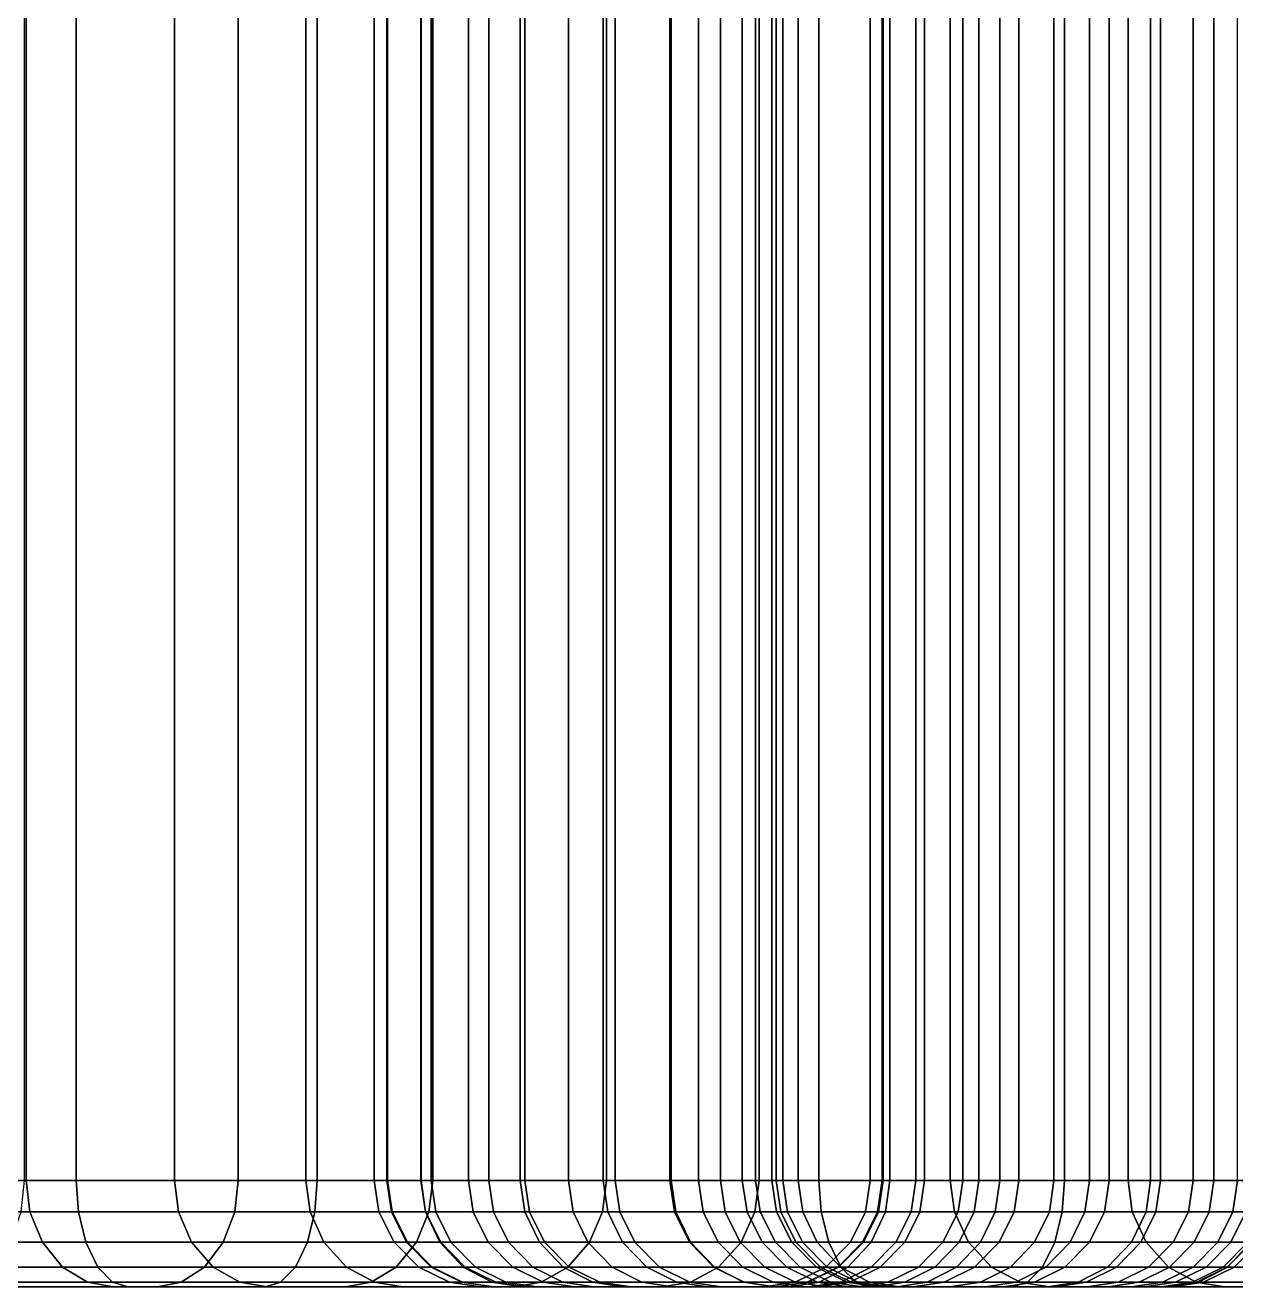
# Model space of a CAD drawing. Extents: x -0.34 to 0.34, y -0.85 to 0.85.
# Drawn here: x 0.13414 to 0.15123, y -0.84998 to -0.83216 of the extents above; entities that cross this region are included whole.
import ezdxf

# ---------------------------------------------------------------- set-up
doc = ezdxf.new("R2010")
doc.units = 0

msp = doc.modelspace()

# ---------------------------------------------------------------- linework, layer by layer
for points in [[(0.134855, -0.566475, 0.169791), (0.1245, -0.566475, 0.164123), (0.1245, -0.848475, 0.164123), (0.134855, -0.848475, 0.169791)], [(0.134125, -0.848475, -0.212168), (0.134125, -0.566475, -0.212168), (0.137146, -0.566475, -0.208934), (0.137146, -0.848475, -0.208934)], [(0.145344, -0.566475, 0.175712), (0.134855, -0.566475, 0.169791), (0.134855, -0.848475, 0.169791), (0.145344, -0.848475, 0.175712)], [(0.137146, -0.848475, -0.208934), (0.137146, -0.566475, -0.208934), (0.139891, -0.566475, -0.205392), (0.139891, -0.848475, -0.205392)], [(0.139891, -0.848475, -0.205392), (0.139891, -0.566475, -0.205392), (0.142346, -0.566475, -0.201498), (0.142346, -0.848475, -0.201498)], [(0.142346, -0.848475, -0.201498), (0.142346, -0.566475, -0.201498), (0.1445, -0.566475, -0.19721), (0.1445, -0.848475, -0.19721)], [(0.1445, -0.848475, -0.19721), (0.1445, -0.566475, -0.19721), (0.146346, -0.566475, -0.192495), (0.146346, -0.848475, -0.192495)], [(0.155848, -0.566475, 0.181766), (0.145344, -0.566475, 0.175712), (0.145344, -0.848475, 0.175712), (0.155848, -0.848475, 0.181766)], [(0.146068, -0.848475, -0.054086), (0.146068, -0.566475, -0.054086), (0.146238, -0.566475, -0.046083), (0.146238, -0.848475, -0.046083)], [(0.14625, -0.848475, -0.062293), (0.14625, -0.566475, -0.062293), (0.146068, -0.566475, -0.054086), (0.146068, -0.848475, -0.054086)], [(0.146238, -0.848475, -0.046083), (0.146238, -0.566475, -0.046083), (0.146833, -0.566475, -0.03821), (0.146833, -0.848475, -0.03821)], [(0.14671, -0.848475, -0.070778), (0.14671, -0.566475, -0.070778), (0.14625, -0.566475, -0.062293), (0.14625, -0.848475, -0.062293)], [(0.146346, -0.848475, -0.192495), (0.146346, -0.566475, -0.192495), (0.147896, -0.566475, -0.187366), (0.147896, -0.848475, -0.187366)], [(0.147373, -0.848475, -0.079614), (0.147373, -0.566475, -0.079614), (0.14671, -0.566475, -0.070778), (0.14671, -0.848475, -0.070778)], [(0.146833, -0.848475, -0.03821), (0.146833, -0.566475, -0.03821), (0.147601, -0.566475, -0.032352), (0.147601, -0.848475, -0.032352)], [(0.148167, -0.848475, -0.088877), (0.148167, -0.566475, -0.088877), (0.147373, -0.566475, -0.079614), (0.147373, -0.848475, -0.079614)], [(0.147601, -0.848475, -0.032352), (0.147601, -0.566475, -0.032352), (0.148661, -0.566475, -0.026538), (0.148661, -0.848475, -0.026538)], [(0.147896, -0.848475, -0.187366), (0.147896, -0.566475, -0.187366), (0.149164, -0.566475, -0.181847), (0.149164, -0.848475, -0.181847)], [(0.149443, -0.848475, -0.1036), (0.149443, -0.566475, -0.1036), (0.148167, -0.566475, -0.088877), (0.148167, -0.848475, -0.088877)], [(0.148661, -0.848475, -0.026538), (0.148661, -0.566475, -0.026538), (0.150027, -0.566475, -0.020778), (0.150027, -0.848475, -0.020778)], [(0.149164, -0.848475, -0.181847), (0.149164, -0.566475, -0.181847), (0.150167, -0.566475, -0.17596), (0.150167, -0.848475, -0.17596)], [(0.150625, -0.848475, -0.118918), (0.150625, -0.566475, -0.118918), (0.149443, -0.566475, -0.1036), (0.149443, -0.848475, -0.1036)], [(0.150027, -0.848475, -0.020778), (0.150027, -0.566475, -0.020778), (0.151708, -0.566475, -0.015085), (0.151708, -0.848475, -0.015085)], [(0.150167, -0.848475, -0.17596), (0.150167, -0.566475, -0.17596), (0.150919, -0.566475, -0.169729), (0.150919, -0.848475, -0.169729)], [(0.151253, -0.848475, -0.129198), (0.151253, -0.566475, -0.129198), (0.150625, -0.566475, -0.118918), (0.150625, -0.848475, -0.118918)], [(0.150919, -0.848475, -0.169729), (0.150919, -0.566475, -0.169729), (0.151438, -0.566475, -0.163179), (0.151438, -0.848475, -0.163179)], [(0.138257, -0.848475, 0.163672), (0.127805, -0.848475, 0.157952), (0.127805, -0.825475, 0.157952), (0.138257, -0.825475, 0.163672)], [(0.131811, -0.825475, -0.204392), (0.131811, -0.848475, -0.204392), (0.13415, -0.848475, -0.201373), (0.13415, -0.825475, -0.201373)], [(0.13415, -0.825475, -0.201373), (0.13415, -0.848475, -0.201373), (0.136243, -0.848475, -0.198052), (0.136243, -0.825475, -0.198052)], [(0.136243, -0.825475, -0.198052), (0.136243, -0.848475, -0.198052), (0.1381, -0.848475, -0.194356), (0.1381, -0.825475, -0.194356)], [(0.1381, -0.825475, -0.194356), (0.1381, -0.848475, -0.194356), (0.139726, -0.848475, -0.190203), (0.139726, -0.825475, -0.190203)], [(0.148812, -0.848475, 0.169632), (0.138257, -0.848475, 0.163672), (0.138257, -0.825475, 0.163672), (0.148812, -0.825475, 0.169632)], [(0.139254, -0.825475, -0.06256), (0.139254, -0.848475, -0.06256), (0.139066, -0.848475, -0.05409), (0.139066, -0.825475, -0.05409)], [(0.139066, -0.825475, -0.05409), (0.139066, -0.848475, -0.05409), (0.139243, -0.848475, -0.045745), (0.139243, -0.825475, -0.045745)], [(0.139243, -0.825475, -0.045745), (0.139243, -0.848475, -0.045745), (0.139868, -0.848475, -0.037491), (0.139868, -0.825475, -0.037491)], [(0.139724, -0.825475, -0.071229), (0.139724, -0.848475, -0.071229), (0.139254, -0.848475, -0.06256), (0.139254, -0.825475, -0.06256)], [(0.140396, -0.825475, -0.080175), (0.140396, -0.848475, -0.080175), (0.139724, -0.848475, -0.071229), (0.139724, -0.825475, -0.071229)], [(0.139726, -0.825475, -0.190203), (0.139726, -0.848475, -0.190203), (0.141127, -0.848475, -0.185568), (0.141127, -0.825475, -0.185568)], [(0.139868, -0.825475, -0.037491), (0.139868, -0.848475, -0.037491), (0.140683, -0.848475, -0.031269), (0.140683, -0.825475, -0.031269)], [(0.141192, -0.825475, -0.089477), (0.141192, -0.848475, -0.089477), (0.140396, -0.848475, -0.080175), (0.140396, -0.825475, -0.080175)], [(0.140683, -0.825475, -0.031269), (0.140683, -0.848475, -0.031269), (0.141808, -0.848475, -0.025102), (0.141808, -0.825475, -0.025102)], [(0.141127, -0.825475, -0.185568), (0.141127, -0.848475, -0.185568), (0.142297, -0.848475, -0.180474), (0.142297, -0.825475, -0.180474)], [(0.142466, -0.825475, -0.104172), (0.142466, -0.848475, -0.104172), (0.141192, -0.848475, -0.089477), (0.141192, -0.825475, -0.089477)], [(0.141808, -0.825475, -0.025102), (0.141808, -0.848475, -0.025102), (0.143259, -0.848475, -0.018978), (0.143259, -0.825475, -0.018978)], [(0.142297, -0.825475, -0.180474), (0.142297, -0.848475, -0.180474), (0.143238, -0.848475, -0.174952), (0.143238, -0.825475, -0.174952)], [(0.143641, -0.825475, -0.119401), (0.143641, -0.848475, -0.119401), (0.142466, -0.848475, -0.104172), (0.142466, -0.825475, -0.104172)], [(0.143238, -0.825475, -0.174952), (0.143238, -0.848475, -0.174952), (0.143952, -0.848475, -0.169033), (0.143952, -0.825475, -0.169033)], [(0.143259, -0.825475, -0.018978), (0.143259, -0.848475, -0.018978), (0.145051, -0.848475, -0.012912), (0.145051, -0.825475, -0.012912)], [(0.144262, -0.825475, -0.129557), (0.144262, -0.848475, -0.129557), (0.143641, -0.848475, -0.119401), (0.143641, -0.825475, -0.119401)], [(0.143952, -0.825475, -0.169033), (0.143952, -0.848475, -0.169033), (0.14445, -0.848475, -0.16275), (0.14445, -0.825475, -0.16275)], [(0.14468, -0.825475, -0.139549), (0.14468, -0.848475, -0.139549), (0.144262, -0.848475, -0.129557), (0.144262, -0.825475, -0.129557)], [(0.14445, -0.825475, -0.16275), (0.14445, -0.848475, -0.16275), (0.144739, -0.848475, -0.156131), (0.144739, -0.825475, -0.156131)], [(0.144833, -0.825475, -0.149218), (0.144833, -0.848475, -0.149218), (0.14468, -0.848475, -0.139549), (0.14468, -0.825475, -0.139549)], [(0.144739, -0.825475, -0.156131), (0.144739, -0.848475, -0.156131), (0.144833, -0.848475, -0.149218), (0.144833, -0.825475, -0.149218)], [(0.145051, -0.825475, -0.012912), (0.145051, -0.848475, -0.012912), (0.147196, -0.848475, -0.006918), (0.147196, -0.825475, -0.006918)], [(0.147196, -0.825475, -0.006918), (0.147196, -0.848475, -0.006918), (0.149708, -0.848475, -0.001012), (0.149708, -0.825475, -0.001012)], [(0.159359, -0.848475, 0.17571), (0.148812, -0.848475, 0.169632), (0.148812, -0.825475, 0.169632), (0.159359, -0.825475, 0.17571)], [(0.149708, -0.825475, -0.001012), (0.149708, -0.848475, -0.001012), (0.152599, -0.848475, 0.004792), (0.152599, -0.825475, 0.004792)], [(0.1245, -0.848475, 0.164123), (0.124531, -0.848916, 0.164065), (0.134888, -0.848916, 0.169733), (0.134855, -0.848475, 0.169791)], [(0.127774, -0.848916, 0.158011), (0.127805, -0.848475, 0.157952), (0.138257, -0.848475, 0.163672), (0.138224, -0.848916, 0.16373)], [(0.134204, -0.848916, -0.201411), (0.13415, -0.848475, -0.201373), (0.131811, -0.848475, -0.204392), (0.131861, -0.848916, -0.204435)], [(0.137146, -0.848475, -0.208934), (0.137096, -0.848916, -0.208891), (0.134079, -0.848916, -0.212121), (0.134125, -0.848475, -0.212168)], [(0.136301, -0.848916, -0.198085), (0.136243, -0.848475, -0.198052), (0.13415, -0.848475, -0.201373), (0.134204, -0.848916, -0.201411)], [(0.134855, -0.848475, 0.169791), (0.134888, -0.848916, 0.169733), (0.145377, -0.848916, 0.175654), (0.145344, -0.848475, 0.175712)], [(0.13816, -0.848916, -0.194383), (0.1381, -0.848475, -0.194356), (0.136243, -0.848475, -0.198052), (0.136301, -0.848916, -0.198085)], [(0.139891, -0.848475, -0.205392), (0.139836, -0.848916, -0.205354), (0.137096, -0.848916, -0.208891), (0.137146, -0.848475, -0.208934)], [(0.139789, -0.848916, -0.190225), (0.139726, -0.848475, -0.190203), (0.1381, -0.848475, -0.194356), (0.13816, -0.848916, -0.194383)], [(0.138224, -0.848916, 0.16373), (0.138257, -0.848475, 0.163672), (0.148812, -0.848475, 0.169632), (0.148779, -0.848916, 0.169689)], [(0.139132, -0.848916, -0.05409), (0.139066, -0.848475, -0.05409), (0.139254, -0.848475, -0.06256), (0.13932, -0.848916, -0.062558)], [(0.139309, -0.848916, -0.045748), (0.139243, -0.848475, -0.045745), (0.139066, -0.848475, -0.05409), (0.139132, -0.848916, -0.05409)], [(0.139934, -0.848916, -0.037497), (0.139868, -0.848475, -0.037491), (0.139243, -0.848475, -0.045745), (0.139309, -0.848916, -0.045748)], [(0.13932, -0.848916, -0.062558), (0.139254, -0.848475, -0.06256), (0.139724, -0.848475, -0.071229), (0.13979, -0.848916, -0.071225)], [(0.13979, -0.848916, -0.071225), (0.139724, -0.848475, -0.071229), (0.140396, -0.848475, -0.080175), (0.140462, -0.848916, -0.08017)], [(0.141191, -0.848916, -0.185585), (0.141127, -0.848475, -0.185568), (0.139726, -0.848475, -0.190203), (0.139789, -0.848916, -0.190225)], [(0.142346, -0.848475, -0.201498), (0.142288, -0.848916, -0.201466), (0.139836, -0.848916, -0.205354), (0.139891, -0.848475, -0.205392)], [(0.140748, -0.848916, -0.031279), (0.140683, -0.848475, -0.031269), (0.139868, -0.848475, -0.037491), (0.139934, -0.848916, -0.037497)], [(0.140462, -0.848916, -0.08017), (0.140396, -0.848475, -0.080175), (0.141192, -0.848475, -0.089477), (0.141258, -0.848916, -0.089472)], [(0.141873, -0.848916, -0.025115), (0.141808, -0.848475, -0.025102), (0.140683, -0.848475, -0.031269), (0.140748, -0.848916, -0.031279)], [(0.142362, -0.848916, -0.180487), (0.142297, -0.848475, -0.180474), (0.141127, -0.848475, -0.185568), (0.141191, -0.848916, -0.185585)], [(0.141258, -0.848916, -0.089472), (0.141192, -0.848475, -0.089477), (0.142466, -0.848475, -0.104172), (0.142532, -0.848916, -0.104167)], [(0.143323, -0.848916, -0.018995), (0.143259, -0.848475, -0.018978), (0.141808, -0.848475, -0.025102), (0.141873, -0.848916, -0.025115)], [(0.1445, -0.848475, -0.19721), (0.144439, -0.848916, -0.197183), (0.142288, -0.848916, -0.201466), (0.142346, -0.848475, -0.201498)], [(0.143303, -0.848916, -0.174961), (0.143238, -0.848475, -0.174952), (0.142297, -0.848475, -0.180474), (0.142362, -0.848916, -0.180487)], [(0.142532, -0.848916, -0.104167), (0.142466, -0.848475, -0.104172), (0.143641, -0.848475, -0.119401), (0.143707, -0.848916, -0.119396)], [(0.144018, -0.848916, -0.16904), (0.143952, -0.848475, -0.169033), (0.143238, -0.848475, -0.174952), (0.143303, -0.848916, -0.174961)], [(0.145114, -0.848916, -0.012933), (0.145051, -0.848475, -0.012912), (0.143259, -0.848475, -0.018978), (0.143323, -0.848916, -0.018995)], [(0.143707, -0.848916, -0.119396), (0.143641, -0.848475, -0.119401), (0.144262, -0.848475, -0.129557), (0.144328, -0.848916, -0.129554)], [(0.144516, -0.848916, -0.162754), (0.14445, -0.848475, -0.16275), (0.143952, -0.848475, -0.169033), (0.144018, -0.848916, -0.16904)], [(0.144328, -0.848916, -0.129554), (0.144262, -0.848475, -0.129557), (0.14468, -0.848475, -0.139549), (0.144746, -0.848916, -0.139547)], [(0.146346, -0.848475, -0.192495), (0.146284, -0.848916, -0.192473), (0.144439, -0.848916, -0.197183), (0.1445, -0.848475, -0.19721)], [(0.144805, -0.848916, -0.156133), (0.144739, -0.848475, -0.156131), (0.14445, -0.848475, -0.16275), (0.144516, -0.848916, -0.162754)], [(0.144746, -0.848916, -0.139547), (0.14468, -0.848475, -0.139549), (0.144833, -0.848475, -0.149218), (0.144899, -0.848916, -0.149218)], [(0.144899, -0.848916, -0.149218), (0.144833, -0.848475, -0.149218), (0.144739, -0.848475, -0.156131), (0.144805, -0.848916, -0.156133)], [(0.147258, -0.848916, -0.006943), (0.147196, -0.848475, -0.006918), (0.145051, -0.848475, -0.012912), (0.145114, -0.848916, -0.012933)], [(0.145344, -0.848475, 0.175712), (0.145377, -0.848916, 0.175654), (0.155881, -0.848916, 0.181709), (0.155848, -0.848475, 0.181766)], [(0.146238, -0.848475, -0.046083), (0.146172, -0.848916, -0.04608), (0.146002, -0.848916, -0.054086), (0.146068, -0.848475, -0.054086)], [(0.146068, -0.848475, -0.054086), (0.146002, -0.848916, -0.054086), (0.146184, -0.848916, -0.062296), (0.14625, -0.848475, -0.062293)], [(0.146833, -0.848475, -0.03821), (0.146767, -0.848916, -0.038203), (0.146172, -0.848916, -0.04608), (0.146238, -0.848475, -0.046083)], [(0.14625, -0.848475, -0.062293), (0.146184, -0.848916, -0.062296), (0.146644, -0.848916, -0.070782), (0.14671, -0.848475, -0.070778)], [(0.147896, -0.848475, -0.187366), (0.147832, -0.848916, -0.187349), (0.146284, -0.848916, -0.192473), (0.146346, -0.848475, -0.192495)], [(0.14671, -0.848475, -0.070778), (0.146644, -0.848916, -0.070782), (0.147307, -0.848916, -0.07962), (0.147373, -0.848475, -0.079614)], [(0.147601, -0.848475, -0.032352), (0.147535, -0.848916, -0.032342), (0.146767, -0.848916, -0.038203), (0.146833, -0.848475, -0.03821)], [(0.149768, -0.848916, -0.001039), (0.149708, -0.848475, -0.001012), (0.147196, -0.848475, -0.006918), (0.147258, -0.848916, -0.006943)], [(0.147373, -0.848475, -0.079614), (0.147307, -0.848916, -0.07962), (0.148101, -0.848916, -0.088882), (0.148167, -0.848475, -0.088877)], [(0.148661, -0.848475, -0.026538), (0.148597, -0.848916, -0.026524), (0.147535, -0.848916, -0.032342), (0.147601, -0.848475, -0.032352)], [(0.149164, -0.848475, -0.181847), (0.149099, -0.848916, -0.181834), (0.147832, -0.848916, -0.187349), (0.147896, -0.848475, -0.187366)], [(0.148167, -0.848475, -0.088877), (0.148101, -0.848916, -0.088882), (0.149377, -0.848916, -0.103606), (0.149443, -0.848475, -0.1036)], [(0.150027, -0.848475, -0.020778), (0.149963, -0.848916, -0.020761), (0.148597, -0.848916, -0.026524), (0.148661, -0.848475, -0.026538)], [(0.148779, -0.848916, 0.169689), (0.148812, -0.848475, 0.169632), (0.159359, -0.848475, 0.17571), (0.159325, -0.848916, 0.175767)], [(0.150167, -0.848475, -0.17596), (0.150101, -0.848916, -0.17595), (0.149099, -0.848916, -0.181834), (0.149164, -0.848475, -0.181847)], [(0.149443, -0.848475, -0.1036), (0.149377, -0.848916, -0.103606), (0.150559, -0.848916, -0.118923), (0.150625, -0.848475, -0.118918)], [(0.152657, -0.848916, 0.004761), (0.152599, -0.848475, 0.004792), (0.149708, -0.848475, -0.001012), (0.149768, -0.848916, -0.001039)], [(0.151708, -0.848475, -0.015085), (0.151645, -0.848916, -0.015064), (0.149963, -0.848916, -0.020761), (0.150027, -0.848475, -0.020778)], [(0.150919, -0.848475, -0.169729), (0.150853, -0.848916, -0.169723), (0.150101, -0.848916, -0.17595), (0.150167, -0.848475, -0.17596)], [(0.150625, -0.848475, -0.118918), (0.150559, -0.848916, -0.118923), (0.151187, -0.848916, -0.129201), (0.151253, -0.848475, -0.129198)], [(0.151438, -0.848475, -0.163179), (0.151371, -0.848916, -0.163175), (0.150853, -0.848916, -0.169723), (0.150919, -0.848475, -0.169729)], [(0.151253, -0.848475, -0.129198), (0.151187, -0.848916, -0.129201), (0.151611, -0.848916, -0.139349), (0.151677, -0.848475, -0.139347)], [(0.124531, -0.848916, 0.164065), (0.124632, -0.849347, 0.163877), (0.134991, -0.849347, 0.169547), (0.134888, -0.848916, 0.169733)], [(0.127673, -0.849347, 0.158199), (0.127774, -0.848916, 0.158011), (0.138224, -0.848916, 0.16373), (0.138121, -0.849347, 0.163917)], [(0.134379, -0.849347, -0.201533), (0.134204, -0.848916, -0.201411), (0.131861, -0.848916, -0.204435), (0.132024, -0.849347, -0.204573)], [(0.137096, -0.848916, -0.208891), (0.136934, -0.849347, -0.208753), (0.13393, -0.849347, -0.211968), (0.134079, -0.848916, -0.212121)], [(0.136487, -0.849347, -0.19819), (0.136301, -0.848916, -0.198085), (0.134204, -0.848916, -0.201411), (0.134379, -0.849347, -0.201533)], [(0.134888, -0.848916, 0.169733), (0.134991, -0.849347, 0.169547), (0.145482, -0.849347, 0.175469), (0.145377, -0.848916, 0.175654)], [(0.138355, -0.849347, -0.19447), (0.13816, -0.848916, -0.194383), (0.136301, -0.848916, -0.198085), (0.136487, -0.849347, -0.19819)], [(0.139836, -0.848916, -0.205354), (0.139662, -0.849347, -0.205232), (0.136934, -0.849347, -0.208753), (0.137096, -0.848916, -0.208891)], [(0.138121, -0.849347, 0.163917), (0.138224, -0.848916, 0.16373), (0.148779, -0.848916, 0.169689), (0.148674, -0.849347, 0.169874)], [(0.13999, -0.849347, -0.190294), (0.139789, -0.848916, -0.190225), (0.13816, -0.848916, -0.194383), (0.138355, -0.849347, -0.19447)], [(0.139346, -0.849347, -0.05409), (0.139132, -0.848916, -0.05409), (0.13932, -0.848916, -0.062558), (0.139533, -0.849347, -0.06255)], [(0.139522, -0.849347, -0.045758), (0.139309, -0.848916, -0.045748), (0.139132, -0.848916, -0.05409), (0.139346, -0.849347, -0.05409)], [(0.140146, -0.849347, -0.037519), (0.139934, -0.848916, -0.037497), (0.139309, -0.848916, -0.045748), (0.139522, -0.849347, -0.045758)], [(0.139533, -0.849347, -0.06255), (0.13932, -0.848916, -0.062558), (0.13979, -0.848916, -0.071225), (0.140003, -0.849347, -0.071211)], [(0.142288, -0.848916, -0.201466), (0.142102, -0.849347, -0.201361), (0.139662, -0.849347, -0.205232), (0.139836, -0.848916, -0.205354)], [(0.141397, -0.849347, -0.18564), (0.141191, -0.848916, -0.185585), (0.139789, -0.848916, -0.190225), (0.13999, -0.849347, -0.190294)], [(0.140003, -0.849347, -0.071211), (0.13979, -0.848916, -0.071225), (0.140462, -0.848916, -0.08017), (0.140674, -0.849347, -0.080153)], [(0.140959, -0.849347, -0.031312), (0.140748, -0.848916, -0.031279), (0.139934, -0.848916, -0.037497), (0.140146, -0.849347, -0.037519)], [(0.140674, -0.849347, -0.080153), (0.140462, -0.848916, -0.08017), (0.141258, -0.848916, -0.089472), (0.141471, -0.849347, -0.089453)], [(0.142081, -0.849347, -0.025159), (0.141873, -0.848916, -0.025115), (0.140748, -0.848916, -0.031279), (0.140959, -0.849347, -0.031312)], [(0.142571, -0.849347, -0.180529), (0.142362, -0.848916, -0.180487), (0.141191, -0.848916, -0.185585), (0.141397, -0.849347, -0.18564)], [(0.141471, -0.849347, -0.089453), (0.141258, -0.848916, -0.089472), (0.142532, -0.848916, -0.104167), (0.142744, -0.849347, -0.104149)], [(0.143529, -0.849347, -0.01905), (0.143323, -0.848916, -0.018995), (0.141873, -0.848916, -0.025115), (0.142081, -0.849347, -0.025159)], [(0.144439, -0.848916, -0.197183), (0.144245, -0.849347, -0.197096), (0.142102, -0.849347, -0.201361), (0.142288, -0.848916, -0.201466)], [(0.143514, -0.849347, -0.174992), (0.143303, -0.848916, -0.174961), (0.142362, -0.848916, -0.180487), (0.142571, -0.849347, -0.180529)], [(0.142744, -0.849347, -0.104149), (0.142532, -0.848916, -0.104167), (0.143707, -0.848916, -0.119396), (0.14392, -0.849347, -0.119382)], [(0.14423, -0.849347, -0.169061), (0.144018, -0.848916, -0.16904), (0.143303, -0.848916, -0.174961), (0.143514, -0.849347, -0.174992)], [(0.145317, -0.849347, -0.012999), (0.145114, -0.848916, -0.012933), (0.143323, -0.848916, -0.018995), (0.143529, -0.849347, -0.01905)], [(0.14392, -0.849347, -0.119382), (0.143707, -0.848916, -0.119396), (0.144328, -0.848916, -0.129554), (0.144541, -0.849347, -0.129543)], [(0.144728, -0.849347, -0.162767), (0.144516, -0.848916, -0.162754), (0.144018, -0.848916, -0.16904), (0.14423, -0.849347, -0.169061)], [(0.146284, -0.848916, -0.192473), (0.146082, -0.849347, -0.192404), (0.144245, -0.849347, -0.197096), (0.144439, -0.848916, -0.197183)], [(0.144541, -0.849347, -0.129543), (0.144328, -0.848916, -0.129554), (0.144746, -0.848916, -0.139547), (0.144959, -0.849347, -0.139541)], [(0.145018, -0.849347, -0.156139), (0.144805, -0.848916, -0.156133), (0.144516, -0.848916, -0.162754), (0.144728, -0.849347, -0.162767)], [(0.144959, -0.849347, -0.139541), (0.144746, -0.848916, -0.139547), (0.144899, -0.848916, -0.149218), (0.145112, -0.849347, -0.149218)], [(0.145112, -0.849347, -0.149218), (0.144899, -0.848916, -0.149218), (0.144805, -0.848916, -0.156133), (0.145018, -0.849347, -0.156139)], [(0.147457, -0.849347, -0.00702), (0.147258, -0.848916, -0.006943), (0.145114, -0.848916, -0.012933), (0.145317, -0.849347, -0.012999)], [(0.145377, -0.848916, 0.175654), (0.145482, -0.849347, 0.175469), (0.155988, -0.849347, 0.181524), (0.155881, -0.848916, 0.181709)], [(0.146172, -0.848916, -0.04608), (0.145959, -0.849347, -0.04607), (0.145789, -0.849347, -0.054087), (0.146002, -0.848916, -0.054086)], [(0.146002, -0.848916, -0.054086), (0.145789, -0.849347, -0.054087), (0.145971, -0.849347, -0.062304), (0.146184, -0.848916, -0.062296)], [(0.146767, -0.848916, -0.038203), (0.146555, -0.849347, -0.038181), (0.145959, -0.849347, -0.04607), (0.146172, -0.848916, -0.04608)], [(0.146184, -0.848916, -0.062296), (0.145971, -0.849347, -0.062304), (0.146431, -0.849347, -0.070796), (0.146644, -0.848916, -0.070782)], [(0.147832, -0.848916, -0.187349), (0.147626, -0.849347, -0.187294), (0.146082, -0.849347, -0.192404), (0.146284, -0.848916, -0.192473)], [(0.146644, -0.848916, -0.070782), (0.146431, -0.849347, -0.070796), (0.147095, -0.849347, -0.079637), (0.147307, -0.848916, -0.07962)], [(0.147535, -0.848916, -0.032342), (0.147325, -0.849347, -0.032309), (0.146555, -0.849347, -0.038181), (0.146767, -0.848916, -0.038203)], [(0.147307, -0.848916, -0.07962), (0.147095, -0.849347, -0.079637), (0.147888, -0.849347, -0.0889), (0.148101, -0.848916, -0.088882)], [(0.149962, -0.849347, -0.001129), (0.149768, -0.848916, -0.001039), (0.147258, -0.848916, -0.006943), (0.147457, -0.849347, -0.00702)], [(0.148597, -0.848916, -0.026524), (0.148388, -0.849347, -0.026481), (0.147325, -0.849347, -0.032309), (0.147535, -0.848916, -0.032342)], [(0.149099, -0.848916, -0.181834), (0.14889, -0.849347, -0.181792), (0.147626, -0.849347, -0.187294), (0.147832, -0.848916, -0.187349)], [(0.148101, -0.848916, -0.088882), (0.147888, -0.849347, -0.0889), (0.149164, -0.849347, -0.103623), (0.149377, -0.848916, -0.103606)], [(0.149963, -0.848916, -0.020761), (0.149757, -0.849347, -0.020706), (0.148388, -0.849347, -0.026481), (0.148597, -0.848916, -0.026524)], [(0.148674, -0.849347, 0.169874), (0.148779, -0.848916, 0.169689), (0.159325, -0.848916, 0.175767), (0.159218, -0.849347, 0.175952)], [(0.150101, -0.848916, -0.17595), (0.14989, -0.849347, -0.17592), (0.14889, -0.849347, -0.181792), (0.149099, -0.848916, -0.181834)], [(0.149377, -0.848916, -0.103606), (0.149164, -0.849347, -0.103623), (0.150346, -0.849347, -0.118937), (0.150559, -0.848916, -0.118923)], [(0.151645, -0.848916, -0.015064), (0.151443, -0.849347, -0.014998), (0.149757, -0.849347, -0.020706), (0.149963, -0.848916, -0.020761)], [(0.152845, -0.849347, 0.00466), (0.152657, -0.848916, 0.004761), (0.149768, -0.848916, -0.001039), (0.149962, -0.849347, -0.001129)], [(0.150853, -0.848916, -0.169723), (0.150641, -0.849347, -0.169702), (0.14989, -0.849347, -0.17592), (0.150101, -0.848916, -0.17595)], [(0.150559, -0.848916, -0.118923), (0.150346, -0.849347, -0.118937), (0.150974, -0.849347, -0.129212), (0.151187, -0.848916, -0.129201)], [(0.151371, -0.848916, -0.163175), (0.151159, -0.849347, -0.163162), (0.150641, -0.849347, -0.169702), (0.150853, -0.848916, -0.169723)], [(0.151187, -0.848916, -0.129201), (0.150974, -0.849347, -0.129212), (0.151398, -0.849347, -0.139355), (0.151611, -0.848916, -0.139349)], [(0.151671, -0.848916, -0.156329), (0.151458, -0.849347, -0.156323), (0.151159, -0.849347, -0.163162), (0.151371, -0.848916, -0.163175)], [(0.124632, -0.849347, 0.163877), (0.124797, -0.849696, 0.16357), (0.135161, -0.849696, 0.169242), (0.134991, -0.849347, 0.169547)], [(0.127508, -0.849696, 0.158506), (0.127673, -0.849347, 0.158199), (0.138121, -0.849347, 0.163917), (0.137951, -0.849696, 0.164222)], [(0.134665, -0.849696, -0.201733), (0.134379, -0.849347, -0.201533), (0.132024, -0.849347, -0.204573), (0.13229, -0.849696, -0.2048)], [(0.136934, -0.849347, -0.208753), (0.136668, -0.849696, -0.208527), (0.133687, -0.849696, -0.211717), (0.13393, -0.849347, -0.211968)], [(0.136791, -0.849696, -0.198362), (0.136487, -0.849347, -0.19819), (0.134379, -0.849347, -0.201533), (0.134665, -0.849696, -0.201733)], [(0.134991, -0.849347, 0.169547), (0.135161, -0.849696, 0.169242), (0.145655, -0.849696, 0.175166), (0.145482, -0.849347, 0.175469)], [(0.138674, -0.849696, -0.194613), (0.138355, -0.849347, -0.19447), (0.136487, -0.849347, -0.19819), (0.136791, -0.849696, -0.198362)], [(0.139662, -0.849347, -0.205232), (0.139375, -0.849696, -0.205031), (0.136668, -0.849696, -0.208527), (0.136934, -0.849347, -0.208753)], [(0.137951, -0.849696, 0.164222), (0.138121, -0.849347, 0.163917), (0.148674, -0.849347, 0.169874), (0.148501, -0.849696, 0.170177)], [(0.140321, -0.849696, -0.190409), (0.13999, -0.849347, -0.190294), (0.138355, -0.849347, -0.19447), (0.138674, -0.849696, -0.194613)], [(0.139695, -0.849696, -0.05409), (0.139346, -0.849347, -0.05409), (0.139533, -0.849347, -0.06255), (0.139882, -0.849696, -0.062536)], [(0.139871, -0.849696, -0.045775), (0.139522, -0.849347, -0.045758), (0.139346, -0.849347, -0.05409), (0.139695, -0.849696, -0.05409)], [(0.142102, -0.849347, -0.201361), (0.141798, -0.849696, -0.201189), (0.139375, -0.849696, -0.205031), (0.139662, -0.849347, -0.205232)], [(0.140493, -0.849696, -0.037555), (0.140146, -0.849347, -0.037519), (0.139522, -0.849347, -0.045758), (0.139871, -0.849696, -0.045775)], [(0.139882, -0.849696, -0.062536), (0.139533, -0.849347, -0.06255), (0.140003, -0.849347, -0.071211), (0.140351, -0.849696, -0.071189)], [(0.141734, -0.849696, -0.185729), (0.141397, -0.849347, -0.18564), (0.13999, -0.849347, -0.190294), (0.140321, -0.849696, -0.190409)], [(0.140351, -0.849696, -0.071189), (0.140003, -0.849347, -0.071211), (0.140674, -0.849347, -0.080153), (0.141022, -0.849696, -0.080125)], [(0.141304, -0.849696, -0.031366), (0.140959, -0.849347, -0.031312), (0.140146, -0.849347, -0.037519), (0.140493, -0.849696, -0.037555)], [(0.141022, -0.849696, -0.080125), (0.140674, -0.849347, -0.080153), (0.141471, -0.849347, -0.089453), (0.141819, -0.849696, -0.089423)], [(0.142423, -0.849696, -0.025231), (0.142081, -0.849347, -0.025159), (0.140959, -0.849347, -0.031312), (0.141304, -0.849696, -0.031366)], [(0.142913, -0.849696, -0.180597), (0.142571, -0.849347, -0.180529), (0.141397, -0.849347, -0.18564), (0.141734, -0.849696, -0.185729)], [(0.141819, -0.849696, -0.089423), (0.141471, -0.849347, -0.089453), (0.142744, -0.849347, -0.104149), (0.143092, -0.849696, -0.104121)], [(0.144245, -0.849347, -0.197096), (0.143926, -0.849696, -0.196954), (0.141798, -0.849696, -0.201189), (0.142102, -0.849347, -0.201361)], [(0.143867, -0.849696, -0.01914), (0.143529, -0.849347, -0.01905), (0.142081, -0.849347, -0.025159), (0.142423, -0.849696, -0.025231)], [(0.14386, -0.849696, -0.175042), (0.143514, -0.849347, -0.174992), (0.142571, -0.849347, -0.180529), (0.142913, -0.849696, -0.180597)], [(0.143092, -0.849696, -0.104121), (0.142744, -0.849347, -0.104149), (0.14392, -0.849347, -0.119382), (0.144268, -0.849696, -0.119358)], [(0.144578, -0.849696, -0.169096), (0.14423, -0.849347, -0.169061), (0.143514, -0.849347, -0.174992), (0.14386, -0.849696, -0.175042)], [(0.145649, -0.849696, -0.013107), (0.145317, -0.849347, -0.012999), (0.143529, -0.849347, -0.01905), (0.143867, -0.849696, -0.01914)], [(0.144268, -0.849696, -0.119358), (0.14392, -0.849347, -0.119382), (0.144541, -0.849347, -0.129543), (0.14489, -0.849696, -0.129525)], [(0.146082, -0.849347, -0.192404), (0.145752, -0.849696, -0.192289), (0.143926, -0.849696, -0.196954), (0.144245, -0.849347, -0.197096)], [(0.145077, -0.849696, -0.162788), (0.144728, -0.849347, -0.162767), (0.14423, -0.849347, -0.169061), (0.144578, -0.849696, -0.169096)], [(0.14489, -0.849696, -0.129525), (0.144541, -0.849347, -0.129543), (0.144959, -0.849347, -0.139541), (0.145308, -0.849696, -0.139531)], [(0.145367, -0.849696, -0.156149), (0.145018, -0.849347, -0.156139), (0.144728, -0.849347, -0.162767), (0.145077, -0.849696, -0.162788)], [(0.145308, -0.849696, -0.139531), (0.144959, -0.849347, -0.139541), (0.145112, -0.849347, -0.149218), (0.145461, -0.849696, -0.149217)], [(0.145461, -0.849696, -0.149217), (0.145112, -0.849347, -0.149218), (0.145018, -0.849347, -0.156139), (0.145367, -0.849696, -0.156149)], [(0.147782, -0.849696, -0.007147), (0.147457, -0.849347, -0.00702), (0.145317, -0.849347, -0.012999), (0.145649, -0.849696, -0.013107)], [(0.145959, -0.849347, -0.04607), (0.14561, -0.849696, -0.046053), (0.145439, -0.849696, -0.054087), (0.145789, -0.849347, -0.054087)], [(0.145789, -0.849347, -0.054087), (0.145439, -0.849696, -0.054087), (0.145622, -0.849696, -0.062317), (0.145971, -0.849347, -0.062304)], [(0.145482, -0.849347, 0.175469), (0.145655, -0.849696, 0.175166), (0.156163, -0.849696, 0.181222), (0.155988, -0.849347, 0.181524)], [(0.146555, -0.849347, -0.038181), (0.146208, -0.849696, -0.038145), (0.14561, -0.849696, -0.046053), (0.145959, -0.849347, -0.04607)], [(0.145971, -0.849347, -0.062304), (0.145622, -0.849696, -0.062317), (0.146083, -0.849696, -0.070818), (0.146431, -0.849347, -0.070796)], [(0.147626, -0.849347, -0.187294), (0.147288, -0.849696, -0.187205), (0.145752, -0.849696, -0.192289), (0.146082, -0.849347, -0.192404)], [(0.146431, -0.849347, -0.070796), (0.146083, -0.849696, -0.070818), (0.146747, -0.849696, -0.079665), (0.147095, -0.849347, -0.079637)], [(0.147325, -0.849347, -0.032309), (0.14698, -0.849696, -0.032255), (0.146208, -0.849696, -0.038145), (0.146555, -0.849347, -0.038181)], [(0.147095, -0.849347, -0.079637), (0.146747, -0.849696, -0.079665), (0.147541, -0.849696, -0.08893), (0.147888, -0.849347, -0.0889)], [(0.148388, -0.849347, -0.026481), (0.148046, -0.849696, -0.026409), (0.14698, -0.849696, -0.032255), (0.147325, -0.849347, -0.032309)], [(0.14889, -0.849347, -0.181792), (0.148548, -0.849696, -0.181723), (0.147288, -0.849696, -0.187205), (0.147626, -0.849347, -0.187294)], [(0.150279, -0.849696, -0.001275), (0.149962, -0.849347, -0.001129), (0.147457, -0.849347, -0.00702), (0.147782, -0.849696, -0.007147)], [(0.147888, -0.849347, -0.0889), (0.147541, -0.849696, -0.08893), (0.148816, -0.849696, -0.103652), (0.149164, -0.849347, -0.103623)], [(0.149757, -0.849347, -0.020706), (0.149419, -0.849696, -0.020617), (0.148046, -0.849696, -0.026409), (0.148388, -0.849347, -0.026481)], [(0.148501, -0.849696, 0.170177), (0.148674, -0.849347, 0.169874), (0.159218, -0.849347, 0.175952), (0.159043, -0.849696, 0.176254)], [(0.14989, -0.849347, -0.17592), (0.149545, -0.849696, -0.175869), (0.148548, -0.849696, -0.181723), (0.14889, -0.849347, -0.181792)], [(0.149164, -0.849347, -0.103623), (0.148816, -0.849696, -0.103652), (0.149998, -0.849696, -0.118962), (0.150346, -0.849347, -0.118937)], [(0.151443, -0.849347, -0.014998), (0.151111, -0.849696, -0.01489), (0.149419, -0.849696, -0.020617), (0.149757, -0.849347, -0.020706)], [(0.150641, -0.849347, -0.169702), (0.150294, -0.849696, -0.169667), (0.149545, -0.849696, -0.175869), (0.14989, -0.849347, -0.17592)], [(0.153152, -0.849696, 0.004495), (0.152845, -0.849347, 0.00466), (0.149962, -0.849347, -0.001129), (0.150279, -0.849696, -0.001275)], [(0.150346, -0.849347, -0.118937), (0.149998, -0.849696, -0.118962), (0.150626, -0.849696, -0.12923), (0.150974, -0.849347, -0.129212)], [(0.151159, -0.849347, -0.163162), (0.15081, -0.849696, -0.16314), (0.150294, -0.849696, -0.169667), (0.150641, -0.849347, -0.169702)], [(0.150974, -0.849347, -0.129212), (0.150626, -0.849696, -0.12923), (0.151049, -0.849696, -0.139365), (0.151398, -0.849347, -0.139355)], [(0.151458, -0.849347, -0.156323), (0.151109, -0.849696, -0.156313), (0.15081, -0.849696, -0.16314), (0.151159, -0.849347, -0.163162)], [(0.151398, -0.849347, -0.139355), (0.151049, -0.849696, -0.139365), (0.151205, -0.849696, -0.149211), (0.151554, -0.849347, -0.14921)], [(0.151554, -0.849347, -0.14921), (0.151205, -0.849696, -0.149211), (0.151109, -0.849696, -0.156313), (0.151458, -0.849347, -0.156323)], [(0.153458, -0.849347, -0.009368), (0.153133, -0.849696, -0.009241), (0.151111, -0.849696, -0.01489), (0.151443, -0.849347, -0.014998)], [(0.124797, -0.849696, 0.16357), (0.125, -0.849909, 0.16319), (0.13537, -0.849909, 0.168865), (0.135161, -0.849696, 0.169242)], [(0.127305, -0.849909, 0.158886), (0.127508, -0.849696, 0.158506), (0.137951, -0.849696, 0.164222), (0.137742, -0.849909, 0.164598)], [(0.135018, -0.849909, -0.201981), (0.134665, -0.849696, -0.201733), (0.13229, -0.849696, -0.2048), (0.132618, -0.849909, -0.205079)], [(0.136668, -0.849696, -0.208527), (0.136339, -0.849909, -0.208247), (0.133386, -0.849909, -0.211407), (0.133687, -0.849696, -0.211717)], [(0.137167, -0.849909, -0.198574), (0.136791, -0.849696, -0.198362), (0.134665, -0.849696, -0.201733), (0.135018, -0.849909, -0.201981)], [(0.135161, -0.849696, 0.169242), (0.13537, -0.849909, 0.168865), (0.145869, -0.849909, 0.174792), (0.145655, -0.849696, 0.175166)], [(0.139375, -0.849696, -0.205031), (0.139022, -0.849909, -0.204784), (0.136339, -0.849909, -0.208247), (0.136668, -0.849696, -0.208527)], [(0.139068, -0.849909, -0.194788), (0.138674, -0.849696, -0.194613), (0.136791, -0.849696, -0.198362), (0.137167, -0.849909, -0.198574)], [(0.137742, -0.849909, 0.164598), (0.137951, -0.849696, 0.164222), (0.148501, -0.849696, 0.170177), (0.148287, -0.849909, 0.170552)], [(0.140728, -0.849909, -0.19055), (0.140321, -0.849696, -0.190409), (0.138674, -0.849696, -0.194613), (0.139068, -0.849909, -0.194788)], [(0.141798, -0.849696, -0.201189), (0.141422, -0.849909, -0.200977), (0.139022, -0.849909, -0.204784), (0.139375, -0.849696, -0.205031)], [(0.140126, -0.849909, -0.054089), (0.139695, -0.849696, -0.05409), (0.139882, -0.849696, -0.062536), (0.140313, -0.849909, -0.06252)], [(0.140302, -0.849909, -0.045796), (0.139871, -0.849696, -0.045775), (0.139695, -0.849696, -0.05409), (0.140126, -0.849909, -0.054089)], [(0.140922, -0.849909, -0.037599), (0.140493, -0.849696, -0.037555), (0.139871, -0.849696, -0.045775), (0.140302, -0.849909, -0.045796)], [(0.140313, -0.849909, -0.06252), (0.139882, -0.849696, -0.062536), (0.140351, -0.849696, -0.071189), (0.140781, -0.849909, -0.071161)], [(0.142151, -0.849909, -0.18584), (0.141734, -0.849696, -0.185729), (0.140321, -0.849696, -0.190409), (0.140728, -0.849909, -0.19055)], [(0.140781, -0.849909, -0.071161), (0.140351, -0.849696, -0.071189), (0.141022, -0.849696, -0.080125), (0.141452, -0.849909, -0.08009)], [(0.14173, -0.849909, -0.031433), (0.141304, -0.849696, -0.031366), (0.140493, -0.849696, -0.037555), (0.140922, -0.849909, -0.037599)], [(0.141452, -0.849909, -0.08009), (0.141022, -0.849696, -0.080125), (0.141819, -0.849696, -0.089423), (0.142248, -0.849909, -0.089386)], [(0.142845, -0.849909, -0.025319), (0.142423, -0.849696, -0.025231), (0.141304, -0.849696, -0.031366), (0.14173, -0.849909, -0.031433)], [(0.143926, -0.849696, -0.196954), (0.143532, -0.849909, -0.196778), (0.141422, -0.849909, -0.200977), (0.141798, -0.849696, -0.201189)], [(0.143336, -0.849909, -0.180682), (0.142913, -0.849696, -0.180597), (0.141734, -0.849696, -0.185729), (0.142151, -0.849909, -0.18584)], [(0.142248, -0.849909, -0.089386), (0.141819, -0.849696, -0.089423), (0.143092, -0.849696, -0.104121), (0.143522, -0.849909, -0.104086)], [(0.144283, -0.849909, -0.019251), (0.143867, -0.849696, -0.01914), (0.142423, -0.849696, -0.025231), (0.142845, -0.849909, -0.025319)], [(0.144286, -0.849909, -0.175104), (0.14386, -0.849696, -0.175042), (0.142913, -0.849696, -0.180597), (0.143336, -0.849909, -0.180682)], [(0.143522, -0.849909, -0.104086), (0.143092, -0.849696, -0.104121), (0.144268, -0.849696, -0.119358), (0.144698, -0.849909, -0.119328)], [(0.145752, -0.849696, -0.192289), (0.145345, -0.849909, -0.192148), (0.143532, -0.849909, -0.196778), (0.143926, -0.849696, -0.196954)], [(0.145007, -0.849909, -0.169139), (0.144578, -0.849696, -0.169096), (0.14386, -0.849696, -0.175042), (0.144286, -0.849909, -0.175104)], [(0.146058, -0.849909, -0.013241), (0.145649, -0.849696, -0.013107), (0.143867, -0.849696, -0.01914), (0.144283, -0.849909, -0.019251)], [(0.144698, -0.849909, -0.119328), (0.144268, -0.849696, -0.119358), (0.14489, -0.849696, -0.129525), (0.14532, -0.849909, -0.129503)], [(0.145507, -0.849909, -0.162814), (0.145077, -0.849696, -0.162788), (0.144578, -0.849696, -0.169096), (0.145007, -0.849909, -0.169139)], [(0.14532, -0.849909, -0.129503), (0.14489, -0.849696, -0.129525), (0.145308, -0.849696, -0.139531), (0.145739, -0.849909, -0.139518)], [(0.14561, -0.849696, -0.046053), (0.145179, -0.849909, -0.046032), (0.145008, -0.849909, -0.054087), (0.145439, -0.849696, -0.054087)], [(0.145439, -0.849696, -0.054087), (0.145008, -0.849909, -0.054087), (0.145191, -0.849909, -0.062334), (0.145622, -0.849696, -0.062317)], [(0.145798, -0.849909, -0.156161), (0.145367, -0.849696, -0.156149), (0.145077, -0.849696, -0.162788), (0.145507, -0.849909, -0.162814)], [(0.146208, -0.849696, -0.038145), (0.145779, -0.849909, -0.038101), (0.145179, -0.849909, -0.046032), (0.14561, -0.849696, -0.046053)], [(0.145622, -0.849696, -0.062317), (0.145191, -0.849909, -0.062334), (0.145653, -0.849909, -0.070846), (0.146083, -0.849696, -0.070818)], [(0.145739, -0.849909, -0.139518), (0.145308, -0.849696, -0.139531), (0.145461, -0.849696, -0.149217), (0.145892, -0.849909, -0.149217)], [(0.147288, -0.849696, -0.187205), (0.146871, -0.849909, -0.187094), (0.145345, -0.849909, -0.192148), (0.145752, -0.849696, -0.192289)], [(0.145892, -0.849909, -0.149217), (0.145461, -0.849696, -0.149217), (0.145367, -0.849696, -0.156149), (0.145798, -0.849909, -0.156161)], [(0.148183, -0.849909, -0.007304), (0.147782, -0.849696, -0.007147), (0.145649, -0.849696, -0.013107), (0.146058, -0.849909, -0.013241)], [(0.146083, -0.849696, -0.070818), (0.145653, -0.849909, -0.070846), (0.146318, -0.849909, -0.079699), (0.146747, -0.849696, -0.079665)], [(0.145655, -0.849696, 0.175166), (0.145869, -0.849909, 0.174792), (0.156379, -0.849909, 0.18085), (0.156163, -0.849696, 0.181222)], [(0.14698, -0.849696, -0.032255), (0.146554, -0.849909, -0.032188), (0.145779, -0.849909, -0.038101), (0.146208, -0.849696, -0.038145)], [(0.146747, -0.849696, -0.079665), (0.146318, -0.849909, -0.079699), (0.147111, -0.849909, -0.088967), (0.147541, -0.849696, -0.08893)], [(0.148046, -0.849696, -0.026409), (0.147624, -0.849909, -0.026321), (0.146554, -0.849909, -0.032188), (0.14698, -0.849696, -0.032255)], [(0.148548, -0.849696, -0.181723), (0.148125, -0.849909, -0.181639), (0.146871, -0.849909, -0.187094), (0.147288, -0.849696, -0.187205)], [(0.147541, -0.849696, -0.08893), (0.147111, -0.849909, -0.088967), (0.148387, -0.849909, -0.103687), (0.148816, -0.849696, -0.103652)], [(0.149419, -0.849696, -0.020617), (0.149003, -0.849909, -0.020506), (0.147624, -0.849909, -0.026321), (0.148046, -0.849696, -0.026409)], [(0.150671, -0.849909, -0.001456), (0.150279, -0.849696, -0.001275), (0.147782, -0.849696, -0.007147), (0.148183, -0.849909, -0.007304)], [(0.149545, -0.849696, -0.175869), (0.149118, -0.849909, -0.175807), (0.148125, -0.849909, -0.181639), (0.148548, -0.849696, -0.181723)], [(0.148287, -0.849909, 0.170552), (0.148501, -0.849696, 0.170177), (0.159043, -0.849696, 0.176254), (0.158827, -0.849909, 0.176626)], [(0.148816, -0.849696, -0.103652), (0.148387, -0.849909, -0.103687), (0.149568, -0.849909, -0.118991), (0.149998, -0.849696, -0.118962)], [(0.151111, -0.849696, -0.01489), (0.150701, -0.849909, -0.014756), (0.149003, -0.849909, -0.020506), (0.149419, -0.849696, -0.020617)], [(0.150294, -0.849696, -0.169667), (0.149865, -0.849909, -0.169624), (0.149118, -0.849909, -0.175807), (0.149545, -0.849696, -0.175869)], [(0.149998, -0.849696, -0.118962), (0.149568, -0.849909, -0.118991), (0.150195, -0.849909, -0.129252), (0.150626, -0.849696, -0.12923)], [(0.15081, -0.849696, -0.16314), (0.15038, -0.849909, -0.163114), (0.149865, -0.849909, -0.169624), (0.150294, -0.849696, -0.169667)], [(0.150626, -0.849696, -0.12923), (0.150195, -0.849909, -0.129252), (0.150619, -0.849909, -0.139378), (0.151049, -0.849696, -0.139365)], [(0.153532, -0.849909, 0.004291), (0.153152, -0.849696, 0.004495), (0.150279, -0.849696, -0.001275), (0.150671, -0.849909, -0.001456)], [(0.151109, -0.849696, -0.156313), (0.150678, -0.849909, -0.156301), (0.15038, -0.849909, -0.163114), (0.15081, -0.849696, -0.16314)], [(0.151049, -0.849696, -0.139365), (0.150619, -0.849909, -0.139378), (0.150774, -0.849909, -0.149211), (0.151205, -0.849696, -0.149211)], [(0.151205, -0.849696, -0.149211), (0.150774, -0.849909, -0.149211), (0.150678, -0.849909, -0.156301), (0.151109, -0.849696, -0.156313)], [(0.153133, -0.849696, -0.009241), (0.152731, -0.849909, -0.009084), (0.150701, -0.849909, -0.014756), (0.151111, -0.849696, -0.01489)], [(0.125, -0.849909, 0.16319), (0.125208, -0.849975, 0.162801), (0.135584, -0.849975, 0.16848), (0.13537, -0.849909, 0.168865)], [(0.125208, -0.849975, 0.162801), (0.127097, -0.849975, 0.159275), (0.137528, -0.849975, 0.164983), (0.135584, -0.849975, 0.16848)], [(0.127097, -0.849975, 0.159275), (0.127305, -0.849909, 0.158886), (0.137742, -0.849909, 0.164598), (0.137528, -0.849975, 0.164983)], [(0.13029, -0.849975, -0.208217), (0.133079, -0.849975, -0.21109), (0.136003, -0.849975, -0.207961), (0.132954, -0.849975, -0.205365)], [(0.13538, -0.849975, -0.202234), (0.135018, -0.849909, -0.201981), (0.132618, -0.849909, -0.205079), (0.132954, -0.849975, -0.205365)], [(0.132954, -0.849975, -0.205365), (0.136003, -0.849975, -0.207961), (0.13866, -0.849975, -0.204531), (0.13538, -0.849975, -0.202234)], [(0.136339, -0.849909, -0.208247), (0.136003, -0.849975, -0.207961), (0.133079, -0.849975, -0.21109), (0.133386, -0.849909, -0.211407)], [(0.137551, -0.849975, -0.198791), (0.137167, -0.849909, -0.198574), (0.135018, -0.849909, -0.201981), (0.13538, -0.849975, -0.202234)], [(0.13537, -0.849909, 0.168865), (0.135584, -0.849975, 0.16848), (0.146087, -0.849975, 0.174409), (0.145869, -0.849909, 0.174792)], [(0.13538, -0.849975, -0.202234), (0.13866, -0.849975, -0.204531), (0.141038, -0.849975, -0.20076), (0.137551, -0.849975, -0.198791)], [(0.135584, -0.849975, 0.16848), (0.137528, -0.849975, 0.164983), (0.148069, -0.849975, 0.170935), (0.146087, -0.849975, 0.174409)], [(0.139022, -0.849909, -0.204784), (0.13866, -0.849975, -0.204531), (0.136003, -0.849975, -0.207961), (0.136339, -0.849909, -0.208247)], [(0.139471, -0.849975, -0.194968), (0.139068, -0.849909, -0.194788), (0.137167, -0.849909, -0.198574), (0.137551, -0.849975, -0.198791)], [(0.137528, -0.849975, 0.164983), (0.137742, -0.849909, 0.164598), (0.148287, -0.849909, 0.170552), (0.148069, -0.849975, 0.170935)], [(0.137551, -0.849975, -0.198791), (0.141038, -0.849975, -0.20076), (0.143129, -0.849975, -0.196598), (0.139471, -0.849975, -0.194968)], [(0.141422, -0.849909, -0.200977), (0.141038, -0.849975, -0.20076), (0.13866, -0.849975, -0.204531), (0.139022, -0.849909, -0.204784)], [(0.141145, -0.849975, -0.190694), (0.140728, -0.849909, -0.19055), (0.139068, -0.849909, -0.194788), (0.139471, -0.849975, -0.194968)], [(0.139471, -0.849975, -0.194968), (0.143129, -0.849975, -0.196598), (0.144928, -0.849975, -0.192004), (0.141145, -0.849975, -0.190694)], [(0.140567, -0.849975, -0.054089), (0.140126, -0.849909, -0.054089), (0.140313, -0.849909, -0.06252), (0.140753, -0.849975, -0.062503)], [(0.140742, -0.849975, -0.045817), (0.140302, -0.849909, -0.045796), (0.140126, -0.849909, -0.054089), (0.140567, -0.849975, -0.054089)], [(0.14136, -0.849975, -0.037645), (0.140922, -0.849909, -0.037599), (0.140302, -0.849909, -0.045796), (0.140742, -0.849975, -0.045817)], [(0.140753, -0.849975, -0.062503), (0.140313, -0.849909, -0.06252), (0.140781, -0.849909, -0.071161), (0.141221, -0.849975, -0.071133)], [(0.140567, -0.849975, -0.054089), (0.140753, -0.849975, -0.062503), (0.144751, -0.849975, -0.06235), (0.144568, -0.849975, -0.054087)], [(0.140567, -0.849975, -0.054089), (0.144568, -0.849975, -0.054087), (0.144739, -0.849975, -0.046011), (0.140742, -0.849975, -0.045817)], [(0.142577, -0.849975, -0.185953), (0.142151, -0.849909, -0.18584), (0.140728, -0.849909, -0.19055), (0.141145, -0.849975, -0.190694)], [(0.140742, -0.849975, -0.045817), (0.144739, -0.849975, -0.046011), (0.145341, -0.849975, -0.038056), (0.14136, -0.849975, -0.037645)], [(0.140753, -0.849975, -0.062503), (0.141221, -0.849975, -0.071133), (0.145213, -0.849975, -0.070875), (0.144751, -0.849975, -0.06235)], [(0.141221, -0.849975, -0.071133), (0.140781, -0.849909, -0.071161), (0.141452, -0.849909, -0.08009), (0.141891, -0.849975, -0.080055)], [(0.142165, -0.849975, -0.031501), (0.14173, -0.849909, -0.031433), (0.140922, -0.849909, -0.037599), (0.14136, -0.849975, -0.037645)], [(0.143532, -0.849909, -0.196778), (0.143129, -0.849975, -0.196598), (0.141038, -0.849975, -0.20076), (0.141422, -0.849909, -0.200977)], [(0.141145, -0.849975, -0.190694), (0.144928, -0.849975, -0.192004), (0.146445, -0.849975, -0.186981), (0.142577, -0.849975, -0.185953)], [(0.141221, -0.849975, -0.071133), (0.141891, -0.849975, -0.080055), (0.145878, -0.849975, -0.079734), (0.145213, -0.849975, -0.070875)], [(0.14136, -0.849975, -0.037645), (0.145341, -0.849975, -0.038056), (0.146119, -0.849975, -0.03212), (0.142165, -0.849975, -0.031501)], [(0.141891, -0.849975, -0.080055), (0.141452, -0.849909, -0.08009), (0.142248, -0.849909, -0.089386), (0.142687, -0.849975, -0.089349)], [(0.143277, -0.849975, -0.02541), (0.142845, -0.849909, -0.025319), (0.14173, -0.849909, -0.031433), (0.142165, -0.849975, -0.031501)], [(0.141891, -0.849975, -0.080055), (0.142687, -0.849975, -0.089349), (0.146672, -0.849975, -0.089005), (0.145878, -0.849975, -0.079734)], [(0.143769, -0.849975, -0.180768), (0.143336, -0.849909, -0.180682), (0.142151, -0.849909, -0.18584), (0.142577, -0.849975, -0.185953)], [(0.142165, -0.849975, -0.031501), (0.146119, -0.849975, -0.03212), (0.147193, -0.849975, -0.02623), (0.143277, -0.849975, -0.02541)], [(0.142687, -0.849975, -0.089349), (0.142248, -0.849909, -0.089386), (0.143522, -0.849909, -0.104086), (0.143961, -0.849975, -0.10405)], [(0.142577, -0.849975, -0.185953), (0.146445, -0.849975, -0.186981), (0.147693, -0.849975, -0.181552), (0.143769, -0.849975, -0.180768)], [(0.142687, -0.849975, -0.089349), (0.143961, -0.849975, -0.10405), (0.147948, -0.849975, -0.103723), (0.146672, -0.849975, -0.089005)], [(0.14471, -0.849975, -0.019364), (0.144283, -0.849909, -0.019251), (0.142845, -0.849909, -0.025319), (0.143277, -0.849975, -0.02541)], [(0.145345, -0.849909, -0.192148), (0.144928, -0.849975, -0.192004), (0.143129, -0.849975, -0.196598), (0.143532, -0.849909, -0.196778)], [(0.143277, -0.849975, -0.02541), (0.147193, -0.849975, -0.02623), (0.148577, -0.849975, -0.020393), (0.14471, -0.849975, -0.019364)], [(0.144722, -0.849975, -0.175168), (0.144286, -0.849909, -0.175104), (0.143336, -0.849909, -0.180682), (0.143769, -0.849975, -0.180768)], [(0.143961, -0.849975, -0.10405), (0.143522, -0.849909, -0.104086), (0.144698, -0.849909, -0.119328), (0.145138, -0.849975, -0.119298)], [(0.143769, -0.849975, -0.180768), (0.147693, -0.849975, -0.181552), (0.148682, -0.849975, -0.175744), (0.144722, -0.849975, -0.175168)], [(0.143961, -0.849975, -0.10405), (0.145138, -0.849975, -0.119298), (0.149129, -0.849975, -0.119022), (0.147948, -0.849975, -0.103723)], [(0.146478, -0.849975, -0.013378), (0.146058, -0.849909, -0.013241), (0.144283, -0.849909, -0.019251), (0.14471, -0.849975, -0.019364)], [(0.145445, -0.849975, -0.169183), (0.145007, -0.849909, -0.169139), (0.144286, -0.849909, -0.175104), (0.144722, -0.849975, -0.175168)], [(0.145179, -0.849909, -0.046032), (0.144739, -0.849975, -0.046011), (0.144568, -0.849975, -0.054087), (0.145008, -0.849909, -0.054087)], [(0.145008, -0.849909, -0.054087), (0.144568, -0.849975, -0.054087), (0.144751, -0.849975, -0.06235), (0.145191, -0.849909, -0.062334)], [(0.145138, -0.849975, -0.119298), (0.144698, -0.849909, -0.119328), (0.14532, -0.849909, -0.129503), (0.14576, -0.849975, -0.12948)], [(0.14471, -0.849975, -0.019364), (0.148577, -0.849975, -0.020393), (0.150282, -0.849975, -0.014619), (0.146478, -0.849975, -0.013378)], [(0.144722, -0.849975, -0.175168), (0.148682, -0.849975, -0.175744), (0.149426, -0.849975, -0.16958), (0.145445, -0.849975, -0.169183)], [(0.145779, -0.849909, -0.038101), (0.145341, -0.849975, -0.038056), (0.144739, -0.849975, -0.046011), (0.145179, -0.849909, -0.046032)], [(0.145191, -0.849909, -0.062334), (0.144751, -0.849975, -0.06235), (0.145213, -0.849975, -0.070875), (0.145653, -0.849909, -0.070846)], [(0.146871, -0.849909, -0.187094), (0.146445, -0.849975, -0.186981), (0.144928, -0.849975, -0.192004), (0.145345, -0.849909, -0.192148)], [(0.145947, -0.849975, -0.162841), (0.145507, -0.849909, -0.162814), (0.145007, -0.849909, -0.169139), (0.145445, -0.849975, -0.169183)], [(0.145138, -0.849975, -0.119298), (0.14576, -0.849975, -0.12948), (0.149755, -0.849975, -0.129275), (0.149129, -0.849975, -0.119022)], [(0.145653, -0.849909, -0.070846), (0.145213, -0.849975, -0.070875), (0.145878, -0.849975, -0.079734), (0.146318, -0.849909, -0.079699)], [(0.14576, -0.849975, -0.12948), (0.14532, -0.849909, -0.129503), (0.145739, -0.849909, -0.139518), (0.146179, -0.849975, -0.139506)], [(0.146554, -0.849909, -0.032188), (0.146119, -0.849975, -0.03212), (0.145341, -0.849975, -0.038056), (0.145779, -0.849909, -0.038101)], [(0.145445, -0.849975, -0.169183), (0.149426, -0.849975, -0.16958), (0.14994, -0.849975, -0.163087), (0.145947, -0.849975, -0.162841)], [(0.146239, -0.849975, -0.156174), (0.145798, -0.849909, -0.156161), (0.145507, -0.849909, -0.162814), (0.145947, -0.849975, -0.162841)], [(0.146179, -0.849975, -0.139506), (0.145739, -0.849909, -0.139518), (0.145892, -0.849909, -0.149217), (0.146333, -0.849975, -0.149216)], [(0.14576, -0.849975, -0.12948), (0.146179, -0.849975, -0.139506), (0.150178, -0.849975, -0.13939), (0.149755, -0.849975, -0.129275)], [(0.146333, -0.849975, -0.149216), (0.145892, -0.849909, -0.149217), (0.145798, -0.849909, -0.156161), (0.146239, -0.849975, -0.156174)], [(0.145869, -0.849909, 0.174792), (0.146087, -0.849975, 0.174409), (0.1566, -0.849975, 0.180468), (0.156379, -0.849909, 0.18085)], [(0.146318, -0.849909, -0.079699), (0.145878, -0.849975, -0.079734), (0.146672, -0.849975, -0.089005), (0.147111, -0.849909, -0.088967)], [(0.145947, -0.849975, -0.162841), (0.14994, -0.849975, -0.163087), (0.150237, -0.849975, -0.156288), (0.146239, -0.849975, -0.156174)], [(0.148594, -0.849975, -0.007465), (0.148183, -0.849909, -0.007304), (0.146058, -0.849909, -0.013241), (0.146478, -0.849975, -0.013378)], [(0.146087, -0.849975, 0.174409), (0.148069, -0.849975, 0.170935), (0.158606, -0.849975, 0.177008), (0.1566, -0.849975, 0.180468)], [(0.147624, -0.849909, -0.026321), (0.147193, -0.849975, -0.02623), (0.146119, -0.849975, -0.03212), (0.146554, -0.849909, -0.032188)], [(0.146179, -0.849975, -0.139506), (0.146333, -0.849975, -0.149216), (0.150333, -0.849975, -0.149212), (0.150178, -0.849975, -0.13939)], [(0.146333, -0.849975, -0.149216), (0.146239, -0.849975, -0.156174), (0.150237, -0.849975, -0.156288), (0.150333, -0.849975, -0.149212)], [(0.148125, -0.849909, -0.181639), (0.147693, -0.849975, -0.181552), (0.146445, -0.849975, -0.186981), (0.146871, -0.849909, -0.187094)], [(0.146478, -0.849975, -0.013378), (0.150282, -0.849975, -0.014619), (0.152321, -0.849975, -0.008923), (0.148594, -0.849975, -0.007465)], [(0.147111, -0.849909, -0.088967), (0.146672, -0.849975, -0.089005), (0.147948, -0.849975, -0.103723), (0.148387, -0.849909, -0.103687)], [(0.149003, -0.849909, -0.020506), (0.148577, -0.849975, -0.020393), (0.147193, -0.849975, -0.02623), (0.147624, -0.849909, -0.026321)], [(0.149118, -0.849909, -0.175807), (0.148682, -0.849975, -0.175744), (0.147693, -0.849975, -0.181552), (0.148125, -0.849909, -0.181639)], [(0.148387, -0.849909, -0.103687), (0.147948, -0.849975, -0.103723), (0.149129, -0.849975, -0.119022), (0.149568, -0.849909, -0.118991)], [(0.148069, -0.849975, 0.170935), (0.148287, -0.849909, 0.170552), (0.158827, -0.849909, 0.176626), (0.158606, -0.849975, 0.177008)], [(0.151071, -0.849975, -0.00164), (0.150671, -0.849909, -0.001456), (0.148183, -0.849909, -0.007304), (0.148594, -0.849975, -0.007465)], [(0.150701, -0.849909, -0.014756), (0.150282, -0.849975, -0.014619), (0.148577, -0.849975, -0.020393), (0.149003, -0.849909, -0.020506)], [(0.148594, -0.849975, -0.007465), (0.152321, -0.849975, -0.008923), (0.154705, -0.849975, -0.003316), (0.151071, -0.849975, -0.00164)], [(0.149865, -0.849909, -0.169624), (0.149426, -0.849975, -0.16958), (0.148682, -0.849975, -0.175744), (0.149118, -0.849909, -0.175807)], [(0.149568, -0.849909, -0.118991), (0.149129, -0.849975, -0.119022), (0.149755, -0.849975, -0.129275), (0.150195, -0.849909, -0.129252)], [(0.15038, -0.849909, -0.163114), (0.14994, -0.849975, -0.163087), (0.149426, -0.849975, -0.16958), (0.149865, -0.849909, -0.169624)], [(0.150195, -0.849909, -0.129252), (0.149755, -0.849975, -0.129275), (0.150178, -0.849975, -0.13939), (0.150619, -0.849909, -0.139378)], [(0.150678, -0.849909, -0.156301), (0.150237, -0.849975, -0.156288), (0.14994, -0.849975, -0.163087), (0.15038, -0.849909, -0.163114)], [(0.150619, -0.849909, -0.139378), (0.150178, -0.849975, -0.13939), (0.150333, -0.849975, -0.149212), (0.150774, -0.849909, -0.149211)], [(0.150774, -0.849909, -0.149211), (0.150333, -0.849975, -0.149212), (0.150237, -0.849975, -0.156288), (0.150678, -0.849909, -0.156301)], [(0.152731, -0.849909, -0.009084), (0.152321, -0.849975, -0.008923), (0.150282, -0.849975, -0.014619), (0.150701, -0.849909, -0.014756)], [(0.153921, -0.849975, 0.004082), (0.153532, -0.849909, 0.004291), (0.150671, -0.849909, -0.001456), (0.151071, -0.849975, -0.00164)], [(0.151071, -0.849975, -0.00164), (0.154705, -0.849975, -0.003316), (0.157447, -0.849975, 0.002189), (0.153921, -0.849975, 0.004082)]]:
    msp.add_3dface(points)

doc.saveas('drawing.dxf')
